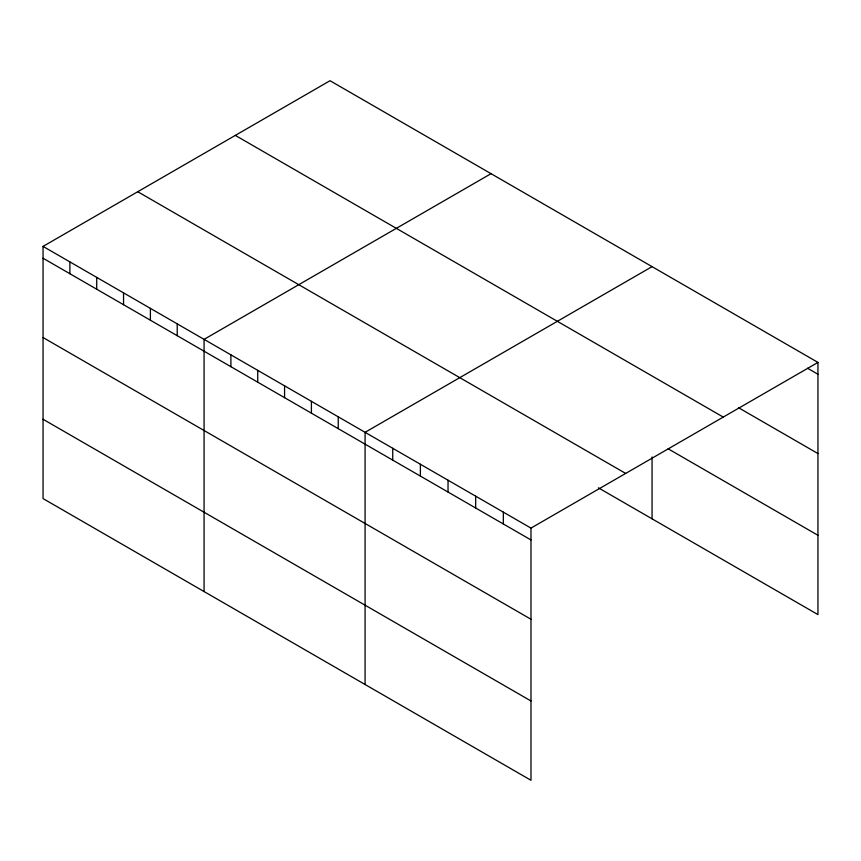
<?xml version="1.0" encoding="UTF-8"?>
<svg xmlns="http://www.w3.org/2000/svg" width="861" height="861" viewBox="0 0 861 861"><rect width="100%" height="100%" fill="white"/><g stroke="black" fill="none" stroke-linecap="round" stroke-linejoin="round"><path stroke-width="1.29" d="M43.05 246.397L530.979 528.105L530.979 780.281L43.05 498.584L43.05 246.397L330.021 80.719L817.95 362.416L817.95 614.603L598.384 487.832M491.039 173.674L204.068 339.363L204.068 591.539M652.057 266.641L365.086 432.319L365.086 684.506M530.979 528.105L817.95 362.416M807.586 368.26L817.95 374.255M738.458 407.673L817.95 453.564M235.322 135.392L723.251 417.09M668.179 448.818L817.95 535.284M137.749 191.723L625.678 473.432M43.05 258.235L530.979 539.933M43.05 337.544L530.979 619.253M43.05 419.264L530.979 700.972M652.057 456.987L652.057 518.817M503.33 512.134L503.33 523.972M475.681 496.173L475.681 508.012M448.032 480.212L448.032 492.04M420.383 464.251L420.383 476.079M392.734 448.29L392.734 460.118M338.244 416.832L338.244 428.66M311.413 401.334L311.413 413.172M284.571 385.846L284.571 397.674M257.74 370.348L257.74 382.176M230.899 354.861L230.899 366.689M177.226 323.865L177.226 335.704M150.395 308.378L150.395 320.206M123.553 292.88L123.553 304.719M96.723 277.393L96.723 289.221M69.881 261.895L69.881 273.723"/></g></svg>
